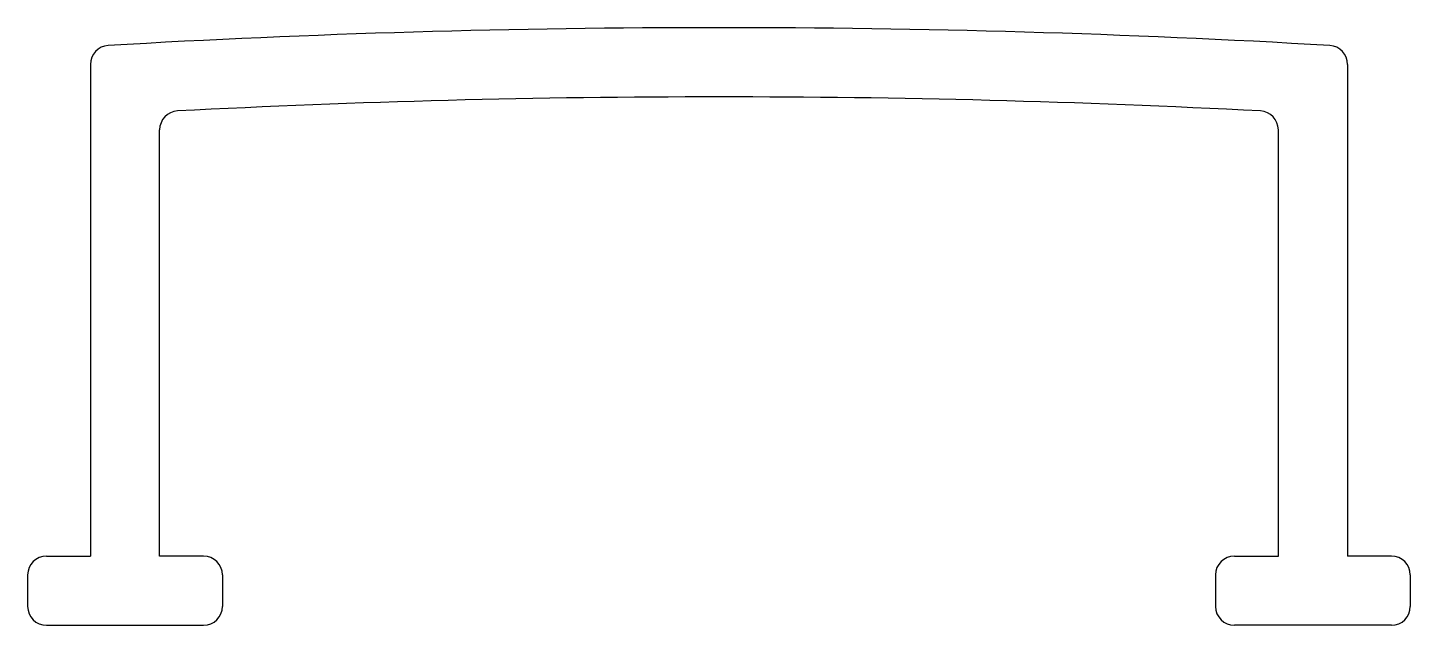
# Model space of a CAD drawing. Extents: x 890.6 to 912.6, y 450.4 to 459.9.
import ezdxf

# ---------------------------------------------------------------- set-up
doc = ezdxf.new("R2010")
doc.units = 0
doc.layers.get('0').update_dxf_attribs({"linetype": 'CONTINUOUS'})

msp = doc.modelspace()

# ---------------------------------------------------------------- linework, layer by layer
for p, q in [((891.608, 459.304), (891.608, 451.487)), ((911.608, 459.304), (911.608, 451.487)), ((892.708, 451.487), (892.708, 458.263)), ((910.508, 451.487), (910.508, 458.263)), ((890.908, 451.487), (891.608, 451.487)), ((893.408, 451.487), (892.708, 451.487)), ((909.808, 451.487), (910.508, 451.487)), ((912.308, 451.487), (911.608, 451.487)), ((890.608, 451.187), (890.608, 450.687)), ((893.708, 451.187), (893.708, 450.687)), ((909.508, 451.187), (909.508, 450.687)), ((912.608, 451.187), (912.608, 450.687)), ((890.908, 450.387), (893.408, 450.387)), ((912.308, 450.387), (909.808, 450.387))]:
    msp.add_line(p, q)
for centre, radius, start, end in [((901.608, 293.07), 166.817, 86.66049, 93.33951), ((891.908, 459.304), 0.3, 93.3395, 180), ((911.308, 459.304), 0.3, 360, 86.6605), ((901.608, 293.07), 165.717, 87.01985, 92.98015), ((893.008, 458.263), 0.3, 92.9801, 180), ((910.208, 458.263), 0.3, 0, 87.0199), ((890.908, 451.187), 0.3, 90, 180), ((893.408, 451.187), 0.3, 0, 90), ((909.808, 451.187), 0.3, 90, 180), ((912.308, 451.187), 0.3, 0, 90), ((890.908, 450.687), 0.3, 180, 270), ((893.408, 450.687), 0.3, 270, 0), ((909.808, 450.687), 0.3, 180, 270), ((912.308, 450.687), 0.3, 270, 0)]:
    msp.add_arc(centre, radius, start, end)

doc.saveas('drawing.dxf')
